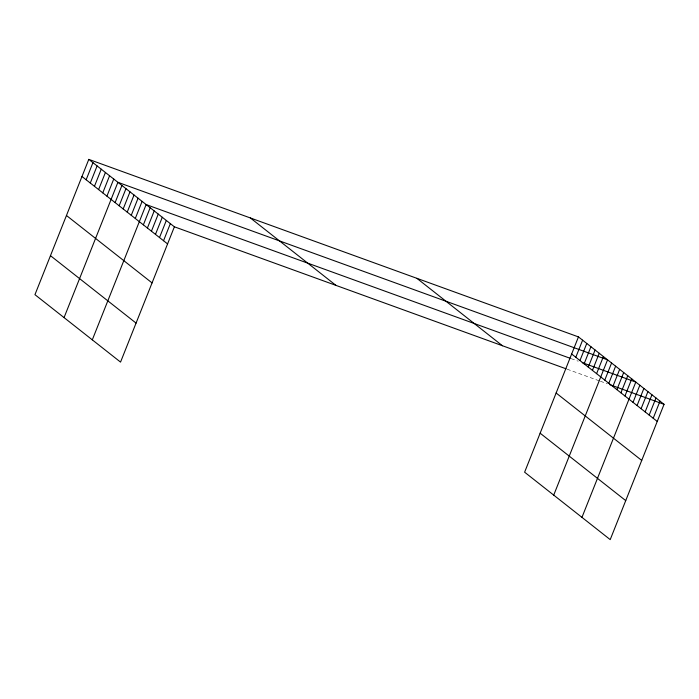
<?xml version="1.0" encoding="UTF-8"?>
<svg xmlns="http://www.w3.org/2000/svg" width="699" height="699" viewBox="0 0 699 699"><rect width="100%" height="100%" fill="white"/><g stroke="black" fill="none" stroke-linecap="round" stroke-linejoin="round"><path stroke-width="0.52" stroke-dasharray="3.5 2.62" d="M571.17 358.639L578.239 361.208M567.099 369.177L599.41 380.894M600.424 381.261L607.492 383.821"/><path stroke-width="1.05" d="M88.79 159.381L34.95 294.672L120.543 362.099L174.383 226.808L88.79 159.381L578.457 336.901L664.05 404.328L610.21 539.619L524.617 472.192L578.457 336.901M86.143 179.765L92.95 162.657M90.293 183.033L97.1 165.934M94.452 186.31L101.259 169.21M98.611 189.586L105.418 172.487M102.77 192.863L109.577 175.764M106.93 196.139L113.736 179.031M64.055 317.599L117.895 182.308L607.553 359.828L553.722 495.11M115.117 202.588L121.923 185.488M119.153 205.768L125.96 188.669M123.19 208.949L129.997 191.849M127.227 212.129L134.033 195.021M131.263 215.309L138.07 198.201M135.3 218.481L142.107 201.382M92.303 339.845L146.135 204.562L570.157 358.281M143.365 224.842L150.171 207.734M147.402 228.023L154.208 210.915M151.438 231.194L158.245 214.095M155.475 234.375L162.282 217.275M159.512 237.555L166.318 220.456M163.54 240.736L170.346 223.628M575.801 357.276L582.608 340.177M579.96 360.553L586.767 343.454M584.119 363.829L590.926 346.721M588.278 367.106L595.085 349.998M592.437 370.374L599.244 353.275M596.596 373.65L603.403 356.551M604.784 380.107L611.59 362.999M608.82 383.288L615.627 366.18M612.857 386.46L619.664 369.36M616.894 389.64L623.7 372.541M620.93 392.821L627.737 375.721M624.958 396.001L631.765 378.893M581.961 517.365L635.802 382.073L582.276 362.667M633.032 402.353L639.838 385.254M637.069 405.534L643.875 388.434M641.105 408.714L647.912 391.615M645.142 411.894L651.949 394.786M649.17 415.075L655.977 397.967M653.207 418.247L660.013 401.147M174.383 226.808L566.085 368.81M609.511 384.555L664.05 404.328M571.651 354L657.243 421.427M416.866 278.324L502.459 345.743M556.124 393.004L641.726 460.431M540.135 433.188L625.736 500.615M250.382 217.966L335.974 285.393M81.984 176.489L167.577 243.916M66.457 215.493L152.059 282.912M50.468 255.677L136.069 323.095"/></g></svg>
